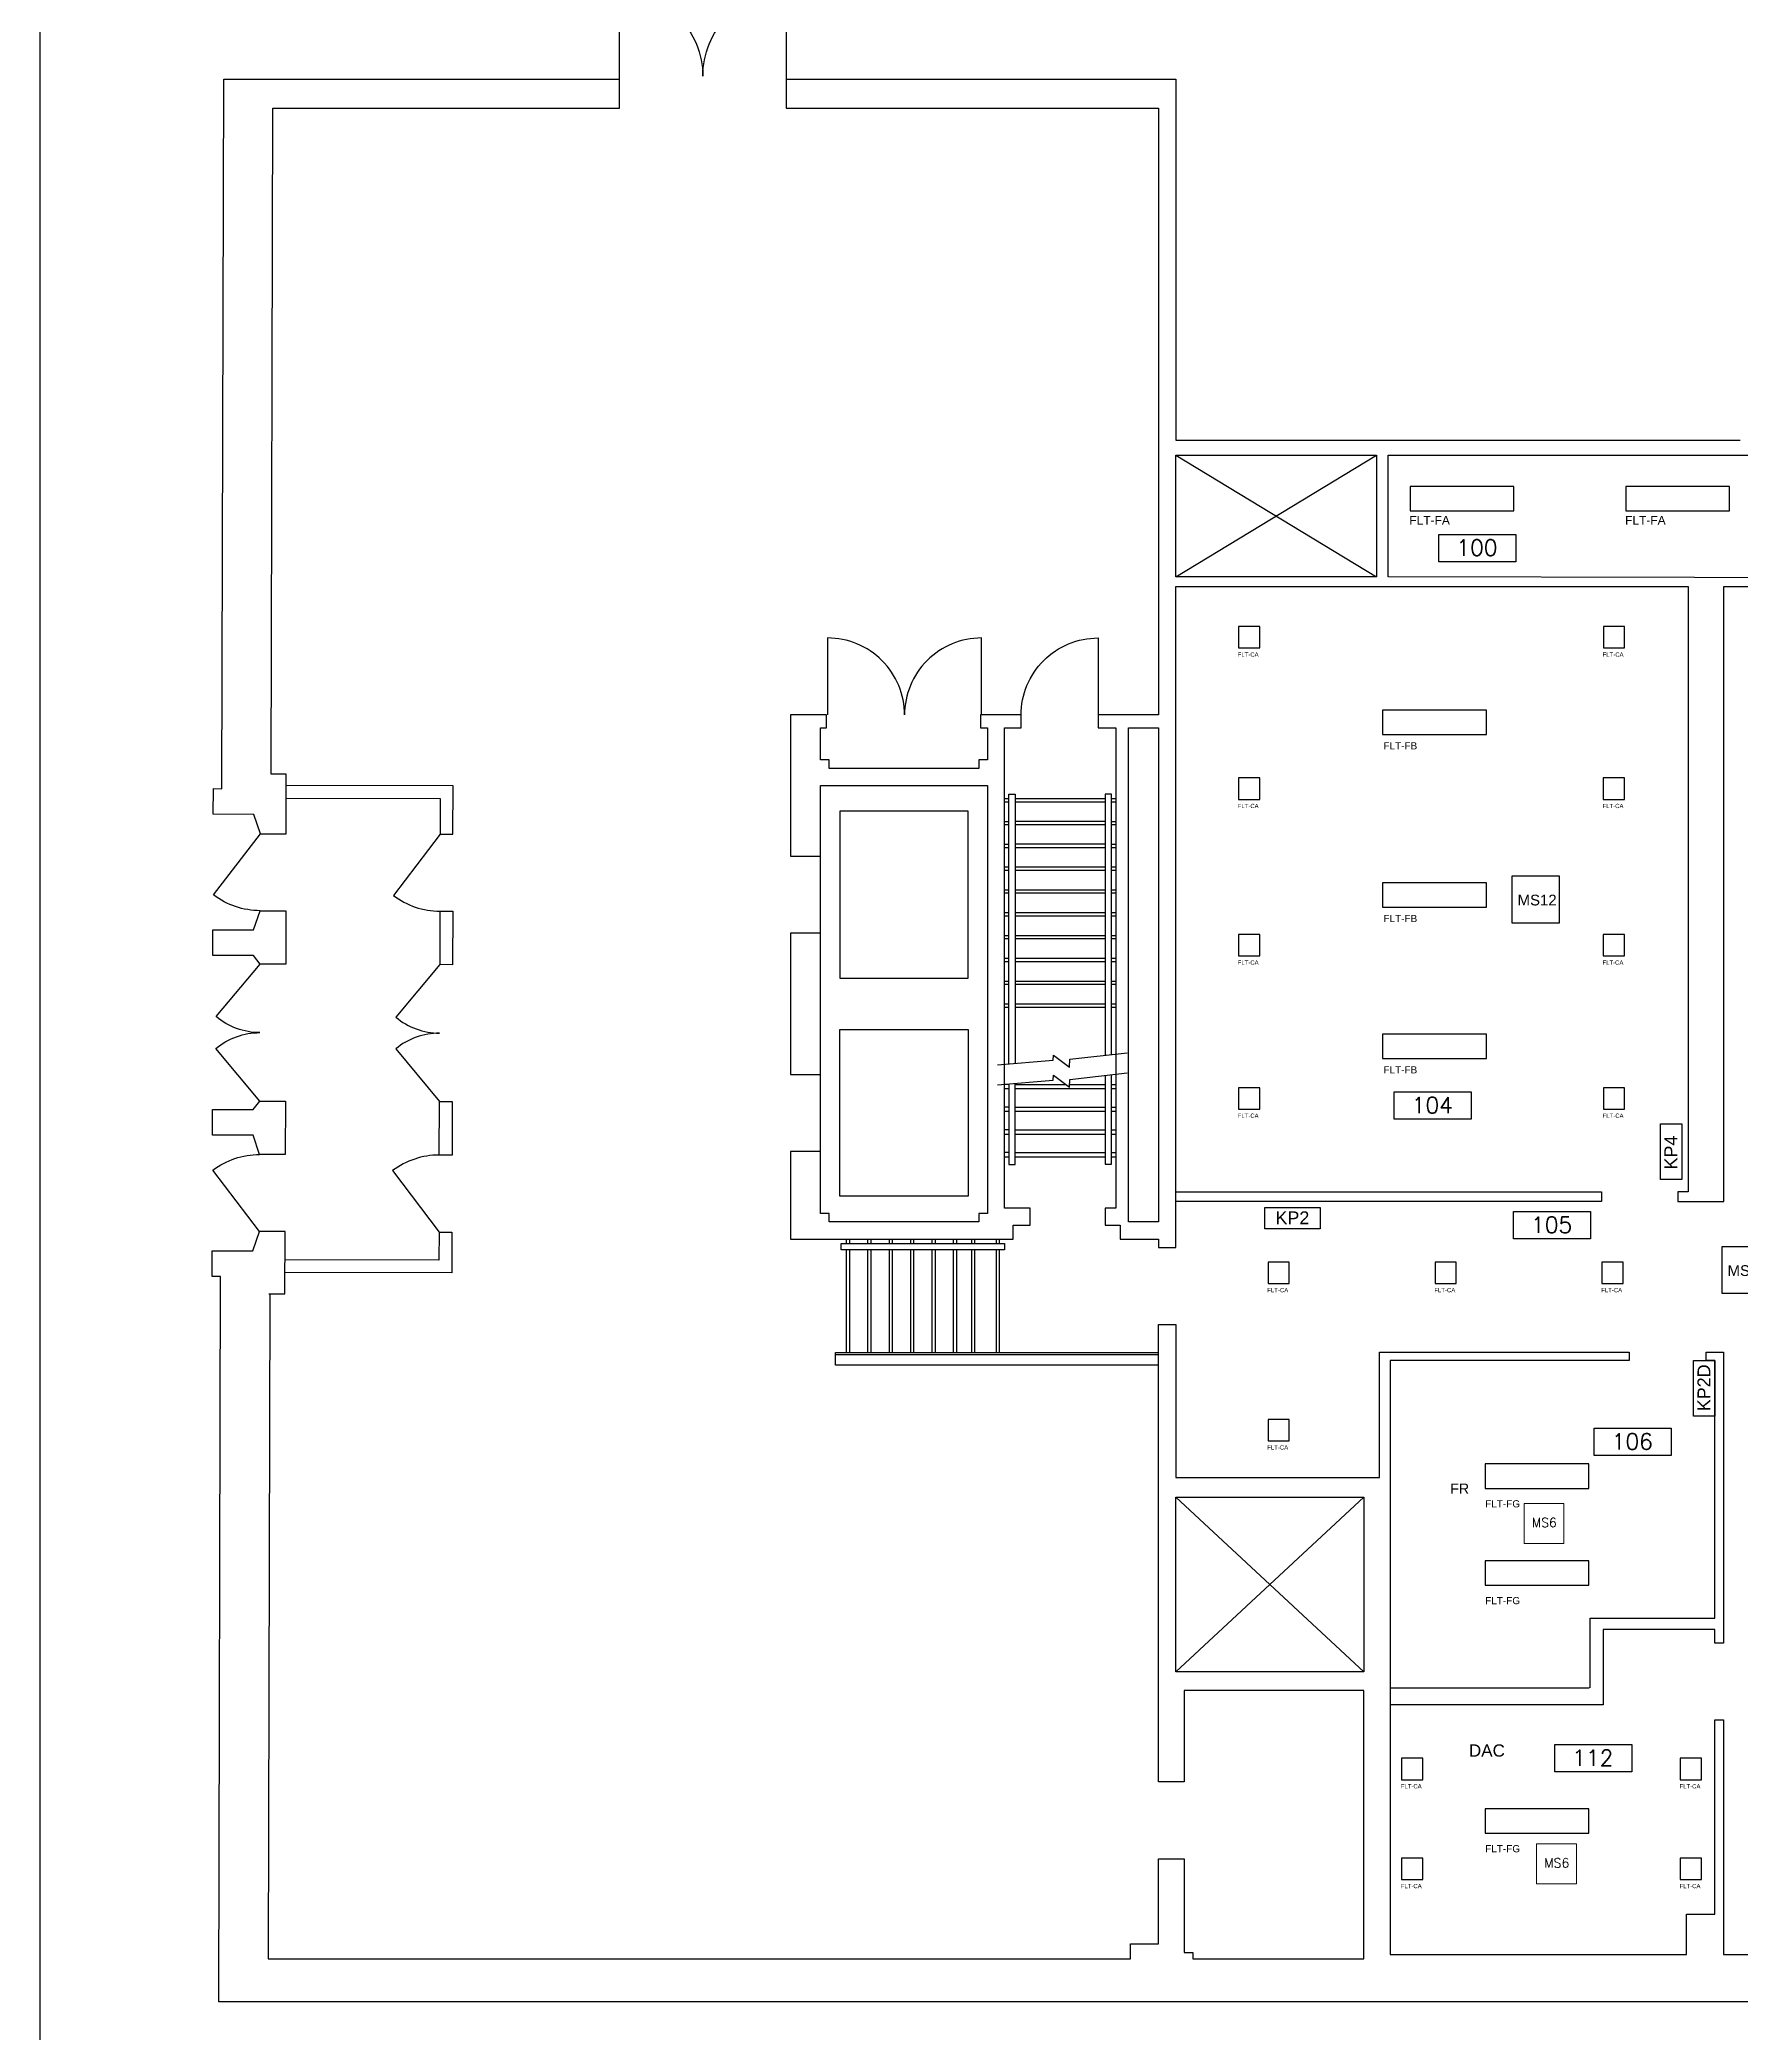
# Model space of a CAD drawing. Header units: feet. Extents: x 0 to 2742, y 0 to 2162.
# Drawn here: x 0 to 795, y 491 to 1423 of the extents above; entities that cross this region are included whole.
import ezdxf
from ezdxf.enums import TextEntityAlignment as Align

# ---------------------------------------------------------------- set-up
doc = ezdxf.new("R2010")
doc.units = ezdxf.units.FT
doc.header["$MEASUREMENT"] = 0
doc.set_wipeout_variables(frame=1)
doc.layers.get('0').update_dxf_attribs({"color": 255})
doc.layers.add('FLT-Fixtures', color=3, linetype='Continuous')
doc.layers.add('FLT-Peripheral-Devices', color=6, linetype='Continuous')
doc.styles.add('SET200', font='romans.shx', dxfattribs={"height": 200})
doc.styles.add('SIMPLEX', font='simplex.shx')
doc.styles.get("Standard").update_dxf_attribs({"font": 'arial.ttf'})

# ---------------------------------------------------------------- blocks, each defined once
blk = doc.blocks.new('AN')
for p, q in [((0, 0), (0, 12.76)), ((0, 12.76), (36, 12.76)), ((36, 12.76), (36, 0)), ((36, 0), (0, 0))]:
    blk.add_line(p, q)
at = {"style": 'SET200'}
for p in [(17.79, 2.8), (17.79, -9.96)]:
    blk.add_attdef('AREA', text='', height=7.49, dxfattribs=at).set_placement(p, align=Align.CENTER)
blk = doc.blocks.new('FLT-CA')
at = {"layer": 'FLT-Fixtures'}
blk.add_lwpolyline([(0, 0), (9.93, 0), (9.93, 10), (0, 10)], close=True, dxfattribs=at)
blk.add_attdef('FLT-CA', (-0.34, -4.09), '', height=2, dxfattribs=at)
blk = doc.blocks.new('FLT-FB')
at = {"layer": 'FLT-Fixtures'}
blk.add_lwpolyline([(0, 0), (48.51, 0), (48.51, 11.46), (0, 11.46)], close=True, dxfattribs=at)
blk.add_attdef('FLT-FB', (0.4, -6.92), '', height=3.33, dxfattribs=at)
blk = doc.blocks.new('FLT-FG-DUMMY')
at = {"layer": 'FLT-Fixtures'}
blk.add_lwpolyline([(0, 0), (48.51, 0), (48.51, 11.46), (0, 11.46)], close=True, dxfattribs=at)
blk.add_attdef('FLT-FG', (0.09, -8.86), '', height=3.33, dxfattribs=at)
blk = doc.blocks.new('FLT- KP4')
at = {"layer": 'FLT-Peripheral-Devices'}
blk.add_lwpolyline([(0, 10), (26, 10), (26, 0), (0, 0)], close=True, dxfattribs=at)
blk.add_text('KP4', height=6.005, dxfattribs=at).set_placement((4.69, 2.12))
blk = doc.blocks.new('FLT-KP2')
at = {"layer": 'FLT-Peripheral-Devices'}
blk.add_lwpolyline([(0, 10), (26, 10), (26, 0), (0, 0)], close=True, dxfattribs=at)
blk.add_text('KP2', height=6.005, dxfattribs=at).set_placement((5.02, 2.12))
blk = doc.blocks.new('FLT-MS12')
at = {"layer": 'FLT-Peripheral-Devices'}
blk.add_lwpolyline([(0, 22), (22, 22), (22, 0), (0, 0)], close=True, dxfattribs=at)
at = {"layer": 'FLT-Peripheral-Devices', "insert": (2.5, 13.23), "char_height": 5, "attachment_point": 1}
blk.add_mtext('MS12', dxfattribs=at)
blk = doc.blocks.new('FLT-MS6')
at = {"layer": 'FLT-Peripheral-Devices', "lineweight": 0}
blk.add_lwpolyline([(0, 0), (18.64, 0), (18.64, 18.61), (0, 18.61)], close=True, dxfattribs=at)
at = {"layer": 'FLT-Peripheral-Devices', "insert": (3.59, 11.88), "char_height": 4.271, "attachment_point": 1, "style": 'SIMPLEX'}
blk.add_mtext('MS6', dxfattribs=at)
blk = doc.blocks.new('FLT-FR')
blk.add_wipeout([(0, 10), (19, 10), (19, 0), (0, 0)])
at = {"insert": (6.1, 7.11), "char_height": 4.725, "attachment_point": 1, "bg_fill": 2}
blk.add_mtext('FR', dxfattribs=at)
blk = doc.blocks.new('FLT-DAC')
blk.add_wipeout([(0, 12.79), (23.32, 12.79), (23.32, 0), (0, 0)]).dxf.layer = 'FLT-Fixtures'
at = {"layer": 'FLT-Fixtures', "insert": (4.08, 9.19), "char_height": 5.72, "attachment_point": 1, "bg_fill": 2}
blk.add_mtext('DAC', dxfattribs=at)
blk = doc.blocks.new('FLT-FA')
at = {"layer": 'FLT-Fixtures'}
blk.add_lwpolyline([(0, 0), (48.51, 0), (48.51, 11.46), (0, 11.46)], close=True, dxfattribs=at)
blk.add_attdef('FLT-FA', (-0.32, -6.37), '', height=4, dxfattribs=at)
blk = doc.blocks.new('FLT-KP2LD')
at = {"layer": 'FLT-Peripheral-Devices'}
blk.add_lwpolyline([(0, 10), (26, 10), (26, 0), (0, 0)], close=True, dxfattribs=at)
blk.add_text('KP2D', height=6.005, dxfattribs=at).set_placement((2.31, 2.12))

msp = doc.modelspace()

# ---------------------------------------------------------------- linework, layer by layer
for p, q in [((530.95, 1228.55), (624.77, 1171.55)), ((530.95, 1171.55), (624.77, 1228.55)), ((450.95, 1068), (452.95, 1068)), ((450.95, 1066.5), (452.95, 1066.5)), ((455.95, 1068), (497.95, 1068)), ((455.95, 1066.5), (497.95, 1066.5)), ((500.95, 1068), (502.95, 1068)), ((500.95, 1066.5), (502.95, 1066.5)), ((450.95, 1057.33), (452.95, 1057.33)), ((450.95, 1055.83), (452.95, 1055.83)), ((455.95, 1057.37), (497.95, 1057.37)), ((455.95, 1055.83), (497.95, 1055.83)), ((500.95, 1057.33), (502.95, 1057.33)), ((500.95, 1055.83), (502.95, 1055.83)), ((450.95, 1046.66), (452.95, 1046.66)), ((450.95, 1045.16), (452.95, 1045.16)), ((455.95, 1046.75), (497.95, 1046.75)), ((455.95, 1045.16), (497.95, 1045.16)), ((500.95, 1046.66), (502.95, 1046.66)), ((500.95, 1045.16), (502.95, 1045.16)), ((450.95, 1036), (452.95, 1036)), ((450.95, 1034.5), (452.95, 1034.5)), ((455.95, 1036.12), (497.95, 1036.12)), ((455.95, 1034.5), (497.95, 1034.5)), ((500.95, 1036), (502.95, 1036)), ((500.95, 1034.5), (502.95, 1034.5)), ((450.95, 1025.33), (452.95, 1025.33)), ((455.95, 1025.33), (497.95, 1025.33)), ((500.95, 1025.33), (502.95, 1025.33)), ((187, 1015.33), (186.93, 990.33)), ((450.95, 1023.83), (452.95, 1023.83)), ((455.95, 1023.83), (497.95, 1023.83)), ((500.95, 1023.83), (502.95, 1023.83)), ((450.95, 1014.66), (452.95, 1014.66)), ((450.95, 1013.16), (452.95, 1013.16)), ((455.95, 1014.66), (497.95, 1014.66)), ((455.95, 1013.16), (497.95, 1013.16)), ((500.95, 1014.66), (502.95, 1014.66)), ((500.95, 1013.16), (502.95, 1013.16)), ((450.95, 1004), (452.95, 1004)), ((450.95, 1002.5), (452.95, 1002.5)), ((455.95, 1004), (497.95, 1004)), ((455.95, 1002.5), (497.95, 1002.5)), ((500.95, 1004), (502.95, 1004)), ((500.95, 1002.5), (502.95, 1002.5)), ((450.95, 993.33), (452.95, 993.33)), ((450.95, 991.83), (452.95, 991.83)), ((455.95, 993.33), (497.95, 993.33)), ((455.95, 991.83), (497.95, 991.83)), ((500.95, 993.33), (502.95, 993.33)), ((500.95, 991.83), (502.95, 991.83)), ((450.95, 982.66), (452.95, 982.66)), ((450.95, 981.16), (452.95, 981.16)), ((455.95, 982.66), (497.95, 982.66)), ((455.95, 981.16), (497.95, 981.16)), ((500.95, 982.66), (502.95, 982.66)), ((500.95, 981.16), (502.95, 981.16)), ((450.95, 972), (452.95, 972)), ((450.95, 970.5), (452.95, 970.5)), ((455.95, 972), (497.95, 972)), ((455.95, 970.5), (497.95, 970.5)), ((500.95, 972), (502.95, 972)), ((500.95, 970.5), (502.95, 970.5)), ((452.95, 934.36), (450.95, 934.36)), ((450.95, 932.5), (452.95, 932.5)), ((455.95, 934.36), (479.47, 934.36)), ((455.95, 932.5), (497.95, 932.5)), ((481.36, 934.36), (497.95, 934.36)), ((500.95, 934.36), (502.95, 934.36)), ((500.95, 932.5), (502.95, 932.5)), ((452.95, 923.74), (450.95, 923.74)), ((455.95, 923.74), (497.95, 923.74)), ((500.95, 923.74), (502.95, 923.74)), ((450.95, 921.83), (452.95, 921.83)), ((452.95, 913.11), (450.95, 913.11)), ((455.95, 921.83), (497.95, 921.83)), ((455.95, 913.11), (497.95, 913.11)), ((500.95, 921.83), (502.95, 921.83)), ((500.95, 913.11), (502.95, 913.11)), ((450.95, 911.16), (452.95, 911.16)), ((455.95, 911.16), (497.95, 911.16)), ((500.95, 911.16), (502.95, 911.16)), ((452.95, 902.49), (450.95, 902.49)), ((450.95, 900.5), (452.95, 900.5)), ((455.95, 902.49), (497.95, 902.49)), ((455.95, 900.5), (497.95, 900.5)), ((500.95, 902.49), (502.95, 902.49)), ((500.95, 900.5), (502.95, 900.5)), ((376.95, 862.05), (376.95, 860.05)), ((376.95, 857.05), (376.95, 809.05)), ((378.45, 862.05), (378.45, 860.05)), ((378.45, 857.05), (378.45, 809.05)), ((386.95, 862.05), (386.95, 860.05)), ((386.95, 857.05), (386.95, 809.05)), ((388.45, 862.05), (388.45, 860.05)), ((388.45, 857.05), (388.45, 809.05)), ((396.95, 862.05), (396.95, 860.05)), ((396.95, 857.05), (396.95, 809.05)), ((398.45, 862.05), (398.45, 860.05)), ((398.45, 857.05), (398.45, 809.05)), ((406.95, 862.05), (406.95, 860.05)), ((406.95, 857.05), (406.95, 809.05)), ((408.45, 862.05), (408.45, 860.05)), ((408.45, 857.05), (408.45, 809.05)), ((416.95, 862.05), (416.95, 860.05)), ((416.95, 857.05), (416.95, 809.05)), ((418.45, 862.05), (418.45, 860.05)), ((418.45, 857.05), (418.45, 809.05)), ((426.95, 862.05), (426.95, 860.05)), ((426.95, 857.05), (426.95, 809.05)), ((428.45, 862.05), (428.45, 860.05)), ((428.45, 857.05), (428.45, 809.05)), ((435.45, 862.05), (435.45, 860.05)), ((435.45, 857.05), (435.45, 809.05)), ((436.95, 862.05), (436.95, 860.05)), ((436.95, 857.05), (436.95, 809.05)), ((446.95, 862.05), (446.95, 860.05)), ((446.95, 857.05), (446.95, 809.05)), ((448.45, 862.05), (448.45, 860.05)), ((448.45, 857.05), (448.45, 809.05)), ((618.95, 741.34), (530.95, 659.76)), ((530.95, 741.34), (618.95, 659.76)), ((631.24, 652.35), (724.26, 652.35))]:
    msp.add_line(p, q)
for points in [[(0, 0), (2741.56, 0), (2741.56, 2161.63), (0, 2161.63)], [(530.95, 1228.55), (624.77, 1228.55), (624.77, 1171.55), (530.95, 1171.55)], [(508.95, 870.05), (508.95, 1101.05), (522.95, 1101.05), (522.95, 870.05)], [(368.95, 870.05), (368.95, 874.05), (364.95, 874.05), (364.95, 1074.05), (442.95, 1074.05), (442.95, 874.05), (438.95, 874.05), (438.95, 870.05)], [(373.95, 1062.05), (373.95, 984.05), (433.95, 984.05), (433.95, 1062.05)], [(373.95, 882.05), (373.95, 960.05), (433.95, 960.05), (433.95, 882.05)], [(374.58, 860.05), (450.95, 860.05), (450.95, 857.05), (374.58, 857.05)], [(530.95, 741.34), (618.95, 741.34), (618.95, 659.76), (530.95, 659.76)]]:
    msp.add_lwpolyline(points, close=True)
for points in [[(102.76, 926.55), (114.76, 926.52), (114.7, 901.52), (102.7, 901.55), (99.68, 910.56), (80.68, 910.61), (80.71, 922.61), (99.71, 922.56), (102.76, 926.55), (82.34, 951.19, -0.175521), (102.85, 958.55, -0.175521), (82.38, 966.03), (102.93, 990.55), (99.9, 994.56), (80.9, 994.61), (80.93, 1006.61), (99.93, 1006.56), (103, 1015.55, -0.163836), (81.24, 1022.94), (103.09, 1051.55), (115.09, 1051.52), (115.16, 1079.41), (108.12, 1079.42), (108.94, 1390.68), (270.9, 1390.68), (270.9, 1444.68, -0.414214), (309.9, 1405.68, -0.414214), (348.9, 1444.68), (348.9, 1390.68), (522.95, 1390.68), (522.95, 1107.05), (494.68, 1107.05)], [(364.95, 903.05), (350.95, 903.05), (350.95, 862.05), (454.95, 862.05), (454.95, 868.55), (462.95, 868.55), (462.95, 876.55), (450.95, 876.55), (450.95, 1101.05), (458.68, 1101.05), (458.68, 1107.05, -0.414214), (494.68, 1143.05), (494.68, 1101.05), (502.95, 1101.05), (502.95, 876.55), (497.95, 876.55), (497.95, 868.55), (504.95, 868.55), (504.95, 862.05), (522.95, 862.05), (522.95, 858.05), (530.95, 858.05), (530.95, 1167.05), (770.5, 1167.05), (770.5, 884.18), (765.63, 884.18), (765.63, 879.55), (787.22, 879.55), (787.22, 1167.05), (916.58, 1167.05)], [(440.19, 1107.05), (440.19, 1143.05, 0.414214), (404.19, 1107.05, 0.414214), (368.19, 1143.05), (368.19, 1107.05)], [(115.13, 1068.15), (187.13, 1067.97), (187.09, 1051.33), (165.24, 1022.72, 0.163836), (187, 1015.33), (193, 1015.32), (192.93, 990.32), (186.93, 990.33), (166.37, 965.81, 0.175521), (186.85, 958.33, 0.175521), (166.34, 950.97), (186.76, 926.34)], [(186.7, 901.34), (186.76, 926.34), (192.76, 926.32), (192.7, 901.32), (186.7, 901.34, 0.163836), (164.91, 894.06), (186.61, 865.34), (192.61, 865.32), (192.56, 846.2), (114.56, 846.4)], [(107.01, 836.43), (114.53, 836.41), (114.61, 865.52), (102.61, 865.55), (80.91, 894.28, -0.163836), (102.7, 901.55)]]:
    msp.add_lwpolyline(points, format="xyb")
for points in [[(103.09, 1051.55), (100.07, 1060.56), (81.07, 1060.61), (81.11, 1072.61), (85.11, 1072.6), (85.97, 1404.2), (270.9, 1404.2)], [(348.9, 1404.2), (530.95, 1404.2), (530.95, 1235.55), (794.74, 1235.55)], [(916.58, 1171.05), (630.24, 1171.55), (630.24, 1228.55), (802.24, 1228.55)], [(458.68, 1107.05), (439.76, 1107.05), (439.76, 1101.05), (442.95, 1101.05), (442.95, 1086.05), (438.95, 1086.05), (438.95, 1082.05), (368.95, 1082.05), (368.95, 1086.05), (364.95, 1086.05), (364.95, 1101.05), (367.76, 1101.05), (367.76, 1107.05), (350.95, 1107.05), (350.95, 1041.05), (364.95, 1041.05)], [(187.09, 1051.33), (193.09, 1051.32), (193.15, 1073.95), (115.15, 1074.15)], [(452.95, 944.02), (452.95, 1070.02), (455.95, 1070.02), (455.95, 944.27)], [(500.95, 948.29), (500.95, 1070.02), (497.95, 1070.02), (497.95, 947.95)], [(103, 1015.55), (115, 1015.52), (114.93, 990.52), (102.93, 990.55)], [(364.95, 1005.05), (350.95, 1005.05), (350.95, 939.05), (364.95, 939.05)], [(447.6, 943.57), (473.65, 945.76), (473.78, 948), (481.28, 942.38), (481.5, 946.08), (508.24, 949.12)], [(447.6, 934.2), (473.65, 936.39), (473.78, 938.63), (481.28, 933.01), (481.5, 936.71), (508.24, 939.75)], [(452.95, 934.65), (452.95, 896.89), (455.95, 896.89), (455.95, 934.9)], [(497.95, 938.58), (497.95, 897.04), (500.95, 897.04), (500.95, 938.92)], [(530.95, 884.18), (729.9, 884.18), (729.9, 879.55), (530.95, 879.55)], [(186.61, 865.34), (186.57, 852.22), (114.57, 852.4)], [(522.95, 803.05), (371.89, 803.05), (371.89, 809.05), (522.95, 809.05)], [(371.89, 808.04), (522.95, 808.04)]]:
    msp.add_lwpolyline(points)

# ---------------------------------------------------------------- block references
ref = msp.add_blockref('AN', (653.94, 1178.71))
ref.add_attrib('AREA', '100', dxfattribs={"height": 7.489, "style": 'SET200'}).set_placement((671.73, 1181.51), align=Align.CENTER)
ref = msp.add_blockref('AN', (633.12, 918.1))
ref.add_attrib('AREA', '104', dxfattribs={"height": 7.489, "style": 'SET200'}).set_placement((650.9, 920.9), align=Align.CENTER)
ref = msp.add_blockref('AN', (688.9, 862.14))
ref.add_attrib('AREA', '105', dxfattribs={"height": 7.489, "style": 'SET200'}).set_placement((706.68, 864.94), align=Align.CENTER)
ref = msp.add_blockref('AN', (726.6, 760.86))
ref.add_attrib('AREA', '106', dxfattribs={"height": 7.489, "style": 'SET200'}).set_placement((744.38, 763.66), align=Align.CENTER)
ref = msp.add_blockref('AN', (708.1, 612.99))
ref.add_attrib('AREA', '112', dxfattribs={"height": 7.489, "style": 'SET200'}).set_placement((725.88, 615.79), align=Align.CENTER)
at = {"layer": 'FLT-Fixtures'}
for name, p, values in [('FLT-FA', (640.48, 1202.44), {'FLT-FA': 'FLT-FA'}), ('FLT-FA', (741.34, 1202.44), {'FLT-FA': 'FLT-FA'}), ('FLT-CA', (560.26, 1138.39), {'FLT-CA': 'FLT-CA'}), ('FLT-CA', (730.86, 1138.39), {'FLT-CA': 'FLT-CA'}), ('FLT-FB', (627.66, 1097.89), {'FLT-FB': 'FLT-FB'}), ('FLT-CA', (560.26, 1067.6), {'FLT-CA': 'FLT-CA'}), ('FLT-CA', (730.8, 1067.6), {'FLT-CA': 'FLT-CA'}), ('FLT-FB', (627.66, 1017.18), {'FLT-FB': 'FLT-FB'}), ('FLT-CA', (560.26, 994.42), {'FLT-CA': 'FLT-CA'}), ('FLT-CA', (730.77, 994.42), {'FLT-CA': 'FLT-CA'}), ('FLT-FB', (627.66, 946.44), {'FLT-FB': 'FLT-FB'}), ('FLT-CA', (560.26, 922.83), {'FLT-CA': 'FLT-CA'}), ('FLT-CA', (730.86, 922.83), {'FLT-CA': 'FLT-CA'}), ('FLT-CA', (574.09, 841.28), {'FLT-CA': 'FLT-CA'}), ('FLT-CA', (652.18, 841.28), {'FLT-CA': 'FLT-CA'}), ('FLT-CA', (730.18, 841.28), {'FLT-CA': 'FLT-CA'}), ('FLT-CA', (574.09, 767.74), {'FLT-CA': 'FLT-CA'}), ('FLT-FG-DUMMY', (675.55, 700.25), {'FLT-FG': 'FLT-FG'}), ('FLT-CA', (636.49, 609.35), {'FLT-CA': 'FLT-CA'}), ('FLT-CA', (766.79, 609.35), {'FLT-CA': 'FLT-CA'}), ('FLT-FG-DUMMY', (675.55, 584.28), {'FLT-FG': 'FLT-FG'}), ('FLT-CA', (636.49, 562.72), {'FLT-CA': 'FLT-CA'}), ('FLT-CA', (766.79, 562.72), {'FLT-CA': 'FLT-CA'})]:
    msp.add_blockref(name, p, dxfattribs=at).add_auto_attribs(values)
at = {"layer": 'FLT-Peripheral-Devices'}
for name, p in [('FLT-MS12', (688.26, 1009.79)), ('FLT-KP2', (572.53, 866.88)), ('FLT-MS12', (786.39, 836.61)), ('FLT-MS6', (693.79, 719.82)), ('FLT-MS6', (699.63, 560.7))]:
    msp.add_blockref(name, p, dxfattribs=at)
at = {"layer": 'FLT-Peripheral-Devices', "rotation": 90}
for name, p in [('FLT- KP4', (767.5, 889.88)), ('FLT-KP2LD', (782.95, 779.26))]:
    msp.add_blockref(name, p, dxfattribs=at)

# ---------------------------------------------------------------- next in the draw order: block references
at = {"layer": 'FLT-Fixtures'}
for name, p in [('FLT-FR', (653.19, 740.66)), ('FLT-DAC', (663.89, 616.65))]:
    msp.add_blockref(name, p, dxfattribs=at)

# ---------------------------------------------------------------- next in the draw order: linework, layer by layer
for points in [[(1130.24, 505.55), (83.63, 505.55), (84.51, 844.6), (80.51, 844.61), (80.54, 856.61), (99.54, 856.56), (102.61, 865.55)], [(107.49, 836.42), (106.68, 525.55), (509.74, 525.55), (509.74, 532.55), (522.95, 532.55), (522.95, 572.3), (534.95, 572.3), (534.95, 528.55), (538.95, 528.55), (538.95, 525.55), (618.95, 525.55), (618.95, 651.05), (534.95, 651.05), (534.95, 608.3), (522.95, 608.3), (522.95, 822.05), (530.95, 822.05), (530.95, 750.55), (626.24, 750.55), (626.24, 809.26), (742.94, 809.26), (742.94, 805.26), (631.24, 805.26), (631.24, 527.55), (769.74, 527.55), (769.74, 546.55), (782.95, 546.55), (782.95, 637.37), (786.95, 637.37), (786.95, 527.55), (1024.74, 527.55)], [(724.65, 652.35), (724.65, 684.77), (782.95, 684.77), (782.95, 805.26), (778.94, 805.26), (778.94, 809.26), (786.95, 809.26), (786.95, 673.12), (782.95, 673.12), (782.95, 679.6), (730.78, 679.6), (730.78, 644.35), (631.24, 644.35)]]:
    msp.add_lwpolyline(points)

# ---------------------------------------------------------------- next in the draw order: block references
msp.add_blockref('FLT-FG-DUMMY', (675.55, 745.5), dxfattribs=at).add_auto_attribs({'FLT-FG': 'FLT-FG'})

doc.saveas('drawing.dxf')
